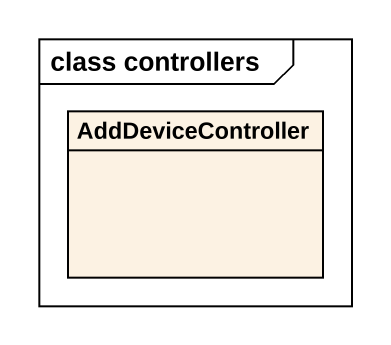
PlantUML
@startuml
mainframe class controllers
hide circle
hide empty members
class AddDeviceController
@enduml
